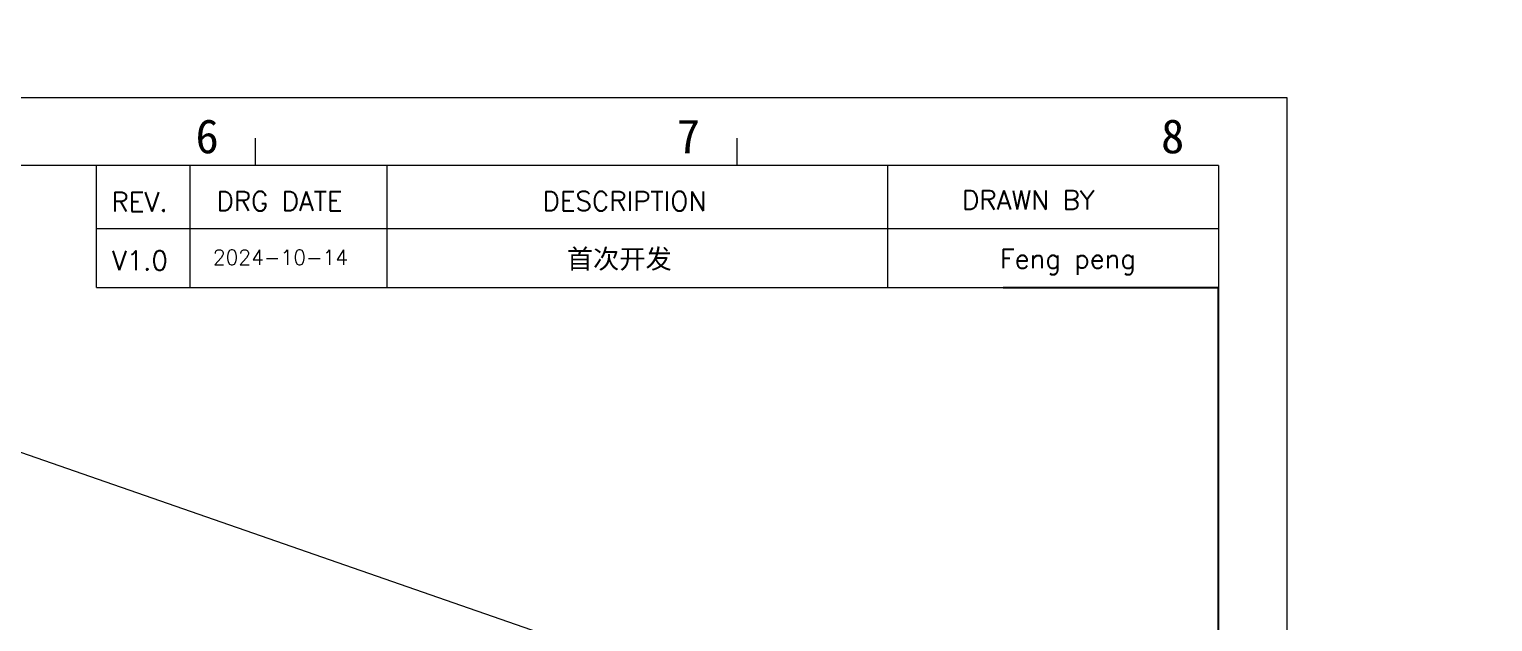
# Model space of a CAD drawing. Header units: inches. Extents: x 1765 to 5217, y -1519 to 441.
# Drawn here: x 4167.9 to 4315.3, y -698 to -638.3 of the extents above; entities that cross this region are included whole.
import ezdxf

# ---------------------------------------------------------------- set-up
doc = ezdxf.new("R2010")
doc.units = ezdxf.units.IN
doc.header["$MEASUREMENT"] = 0
doc.layers.add('DIM', color=3, linetype='Continuous', lineweight=15)
doc.layers.add('图框', color=255, linetype='Continuous', lineweight=5)
doc.styles.add('C-E02$0$HZ', font='')
doc.styles.add('JONES', font='romans.shx')
doc.styles.get('C-E02$0$HZ').set_extended_font_data('NSimSun')

msp = doc.modelspace()

# ---------------------------------------------------------------- linework, layer by layer
msp.add_line((4266.022, -664.303), (4287.722, -664.303))
msp.add_lwpolyline([(4287.722, -836.925), (4287.722, -664.303)])
at = {"layer": 'DIM', "color": 1}
msp.add_line((3352.352, -397.809), (5216.637, -1045.544), dxfattribs=at)
at = {"layer": 'DIM'}
for p, q in [((3892.885, -645.137), (4294.592, -645.137)), ((4294.592, -645.137), (4294.592, -918.53))]:
    msp.add_line(p, q, dxfattribs=at)
at = {"layer": '图框'}
for p, q in [((4294.592, -645.137), (4294.592, -912.346)), ((4190.73, -652.006), (4190.73, -649.259)), ((4239.226, -652.006), (4239.226, -649.259)), ((4287.722, -652.006), (3899.754, -652.006)), ((4248.925, -652.006), (3899.754, -652.006)), ((4174.689, -664.303), (4174.689, -652.006)), ((4184.147, -664.303), (4184.147, -652.006)), ((4203.99, -664.303), (4203.99, -652.006)), ((4254.399, -664.303), (4254.399, -652.006)), ((4287.722, -652.006), (4287.722, -911.66)), ((4287.722, -658.391), (4174.689, -658.391)), ((4174.689, -664.303), (4287.722, -664.303))]:
    msp.add_line(p, q, dxfattribs=at)

# ---------------------------------------------------------------- texts
for s, p in [('6', (4184.672, -650.768)), ('7', (4233.168, -650.768)), ('8', (4281.938, -650.768))]:
    msp.add_text(s, height=3.435, dxfattribs=at).set_placement(p)
at = {"layer": '图框', "style": 'JONES'}
for s, height, p in [('DRAWN BY ', 1.9386, (4261.871, -656.438)), ('REV.', 1.9386, (4176.195, -656.63)), ('DRG DATE', 1.9386, (4186.773, -656.555)), ('DESCRIPTION', 1.93861, (4219.621, -656.555))]:
    msp.add_text(s, height=height, dxfattribs=at).set_placement(p)
at = {"layer": '图框', "color": 3}
for s, style, p in [('首次开发', 'C-E02$0$HZ', (4222.071, -662.375)), ('Feng peng', 'JONES', (4265.697, -662.349)), ('V1.0', 'JONES', (4176.243, -662.542))]:
    msp.add_text(s, height=1.9386, dxfattribs=dict(at, style=style)).set_placement(p)
at = {"layer": '图框', "color": 3, "insert": (4186.413, -660.5), "char_height": 1.5, "width": 32.59129, "attachment_point": 1, "style": 'JONES'}
msp.add_mtext('2024-10-14', dxfattribs=at)

doc.saveas('drawing.dxf')
